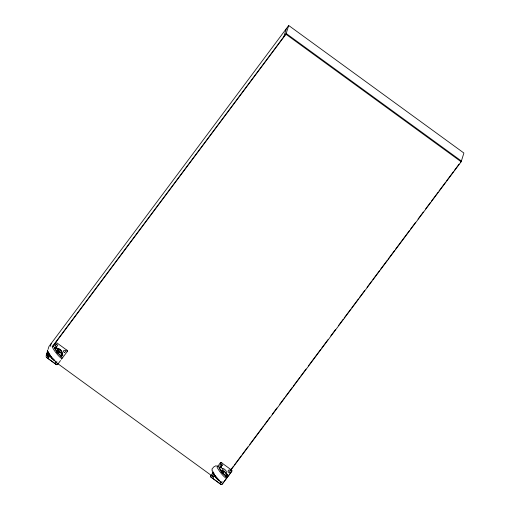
<?xml version="1.0" encoding="UTF-8"?>
<svg xmlns="http://www.w3.org/2000/svg" width="510" height="510" viewBox="0 0 510 510"><rect width="100%" height="100%" fill="white"/><g stroke="black" fill="none" stroke-linecap="round" stroke-linejoin="round"><path stroke-width="0.76" d="M220.454 467.236L220.855 466.943L220.792 467.651L220.804 466.937A23.186 3.799 51.9 0 0 219.644 467.243L219.16 467.842L219.529 468.977L222.009 472.674L224.776 475.428L225.981 475.186A47.156 7.726 51.9 0 1 227.23 474.899L220.849 466.924M62.175 355.61L60.964 356.535L62.787 355.139L56.291 347.144L56.234 347.871L56.31 347.17L55.909 347.469M224.285 471.52L227.275 474.835L225.516 476.314M49.578 355.266L48.686 354.622C44.829 356.758 52.715 359.187 46.219 355.234L47.589 350.854M48.048 349.401L48.954 346.494L288.692 25.5L463.896 153.032L461.155 161.772L229.047 472.56M48.679 352.639L46.372 355.731A1.288 1.262 17.4 0 0 46.652 357.497L56.164 364.497A1.135 1.116 17.4 0 0 57.745 364.274L60.55 360.519M50.382 346.277L51.293 343.37M47.5 356.248L48.686 354.622M62.787 355.139L62.679 355.119A47.156 7.726 51.9 0 0 61.429 355.406L60.225 355.648L57.451 352.894L54.978 349.197L54.602 348.062L55.086 347.463A23.186 3.799 51.9 0 1 56.253 347.151L54.831 348.247M55.303 345.761L56.47 344.199L57.783 345.232L56.616 346.794L55.303 345.761L56.47 344.199M61.321 355.495L60.046 354.915L57.088 351.613L55.367 348.891L55.086 347.463M55.533 362.017L56.865 362.986M56.164 364.497L56.183 364.433A1.135 1.116 17.4 0 0 57.764 364.21L57.745 364.274M64.63 352.627C68.767 348.719 60.072 350.44 64.649 352.563M67.103 351.709L67.084 351.772A1.192 1.167 17.4 0 0 66.823 350.134L66.842 350.077A1.192 1.167 17.4 0 1 67.103 351.709L61.48 359.269M283.853 36.618L286.359 28.624M52.887 346.303L285.951 34.24L288.692 25.5M211.185 477.341A1.288 1.262 17.4 0 1 210.904 475.575L210.923 475.511A1.288 1.262 17.4 0 0 211.21 477.277L220.715 484.277A1.135 1.116 17.4 0 0 222.303 484.054L231.655 471.489A1.192 1.167 17.4 0 0 231.393 469.857L231.374 469.92A1.192 1.167 17.4 0 1 231.636 471.552M213.39 476.997L214.576 475.371L213.237 474.402L214.557 475.435L213.39 476.997L212.071 475.964M213.403 472.126L214.716 475.301L218.93 480.006M221.856 462.908A1.218 1.192 17.4 0 0 220.154 463.15L220.135 463.214A1.218 1.192 17.4 0 1 221.837 462.972L231.374 469.92M225.873 475.275L224.604 474.695L221.64 471.393L219.925 468.671L219.644 467.243M221.002 464.043L222.341 465.012L221.174 466.573L219.835 465.604L221.021 463.979M221.174 466.573L222.36 464.948M220.715 484.277L220.734 484.213A1.135 1.116 17.4 0 0 222.322 483.99L231.655 471.489M221.397 482.83L220.084 481.797L221.397 482.83L222.201 481.727M229.2 472.343C226.325 472.209 229.258 468.154 230.373 470.781M47.596 350.204L47.468 350.555A7.51 1.23 51.9 0 0 52.32 358.237A7.51 1.23 51.9 0 0 56.929 361.711M211.841 469.257L213.766 466.924L216.138 465.656M46.455 354.488L48.361 351.932M52.173 346.832L286.186 33.494L461.391 161.026L460.434 162.301M46.219 355.234L48.603 352.047M53.276 346.526L55.584 343.434A1.218 1.192 17.4 0 1 57.279 343.192L66.823 350.134M48.832 357.217L49.999 355.655M210.904 475.575L213.231 472.419M217.827 466.306L220.154 463.15M212.052 476.028L213.237 474.402M231.138 469.315L233.567 466.063M234.479 464.846L241.153 455.908M242.11 454.633L247.866 446.919M249.734 444.42L263.594 425.863M264.518 424.626L269.79 417.562M272.149 414.413L276.943 407.994M279.773 404.194L284.567 397.781M285.498 396.538L292.192 387.568M293.129 386.319L299.816 377.362M300.753 376.106L306.013 369.061M308.384 365.893L320.79 349.28M321.733 348.018L327.936 339.711M330.792 335.886L335.567 329.498M338.423 325.673L343.192 319.285M344.142 318.01L350.823 309.073M351.766 307.798L358.447 298.86M359.397 297.591L364.65 290.56M367.022 287.379L371.796 280.978M372.74 279.722L379.427 270.765M380.364 269.51L387.058 260.553M387.989 259.303L394.663 250.365M395.62 249.09L409.466 230.545M410.391 229.309L415.663 222.245M418.015 219.096L423.294 212.032M425.646 208.883L430.446 202.457M431.364 201.227L438.077 192.238M438.989 191.014L445.702 182.025M446.613 180.808L453.333 171.813M454.238 170.595L459.057 164.15M62.781 355.119L57.235 348.974M225.528 476.34L227.275 474.835L226.179 474.274M226.574 475.212L227.275 474.835M54.799 360.595L53.416 360.105L51.217 357.778L48.743 354.08L48.463 352.652A23.186 3.799 51.9 0 1 48.756 352.353M60.932 355.801L61.034 355.706A47.156 7.726 51.9 0 1 62.29 355.425L62.303 355.438M225.484 475.581L225.592 475.492A47.156 7.726 51.9 0 1 226.842 475.205L226.727 475.39M54.602 348.062L54.997 347.756M60.696 356.713L62.724 355.056L62.36 355.393M219.16 467.842L219.549 467.536M220.473 467.256L220.855 466.956M227.122 475.027L226.708 475.314M55.921 347.476L55.864 347.463A23.186 3.799 51.9 0 0 54.697 347.769M221.079 471.093L222.538 473.152L222.245 472.4M215.01 475.843L215.398 476.825M216.469 477.902L215.609 477.099M54.799 360.423L51.606 357.472L48.858 353.111M285.951 34.24L461.155 161.772M48.667 354.679L49.559 355.33M55.233 361.8L213.69 477.143M46.652 357.497L56.183 364.433M211.21 477.277L220.734 484.213M51.816 358.077L51.478 357.797M56.859 351.594L56.374 351.294L56.91 352.295M57.12 352.563L58.025 353.245M51.274 357.574L50.375 356.311M57.216 349.076L58.688 350.88M61.283 356.108A7.675 1.256 51.9 0 1 58.535 355.801A7.675 1.256 51.9 0 1 52.326 346.545L52.46 346.182A7.675 1.256 51.9 0 1 54.634 347.533M56.616 348.292A5.629 5.514 17.4 0 1 61.602 356.567A5.629 5.514 17.4 0 0 56.597 348.356M213.448 472.081A23.186 3.799 51.9 0 0 213.014 472.432L213.295 473.866L215.768 477.558L217.974 479.884L219.351 480.375A47.156 7.726 51.9 0 1 219.491 480.28M219.249 467.549A23.186 3.799 51.9 0 1 220.014 467.166M225.834 475.887A7.675 1.256 51.9 0 1 223.093 475.581A7.675 1.256 51.9 0 1 216.877 466.325L217.011 465.961A7.675 1.256 51.9 0 1 219.185 467.313M221.353 481.848A7.51 1.23 51.9 0 1 216.259 477.271A7.51 1.23 51.9 0 1 212.02 470.335L212.147 469.984A7.51 1.23 51.9 0 1 212.587 470.029M222.602 468.32A5.629 5.514 17.4 0 1 226.134 476.41M57.26 350.612L58.867 352.684L57.26 350.612M57.528 350.402L59.134 352.48L57.528 350.402M222.079 470.188L223.692 472.26L222.079 470.188M221.812 470.392L223.425 472.464L221.812 470.392"/></g></svg>
